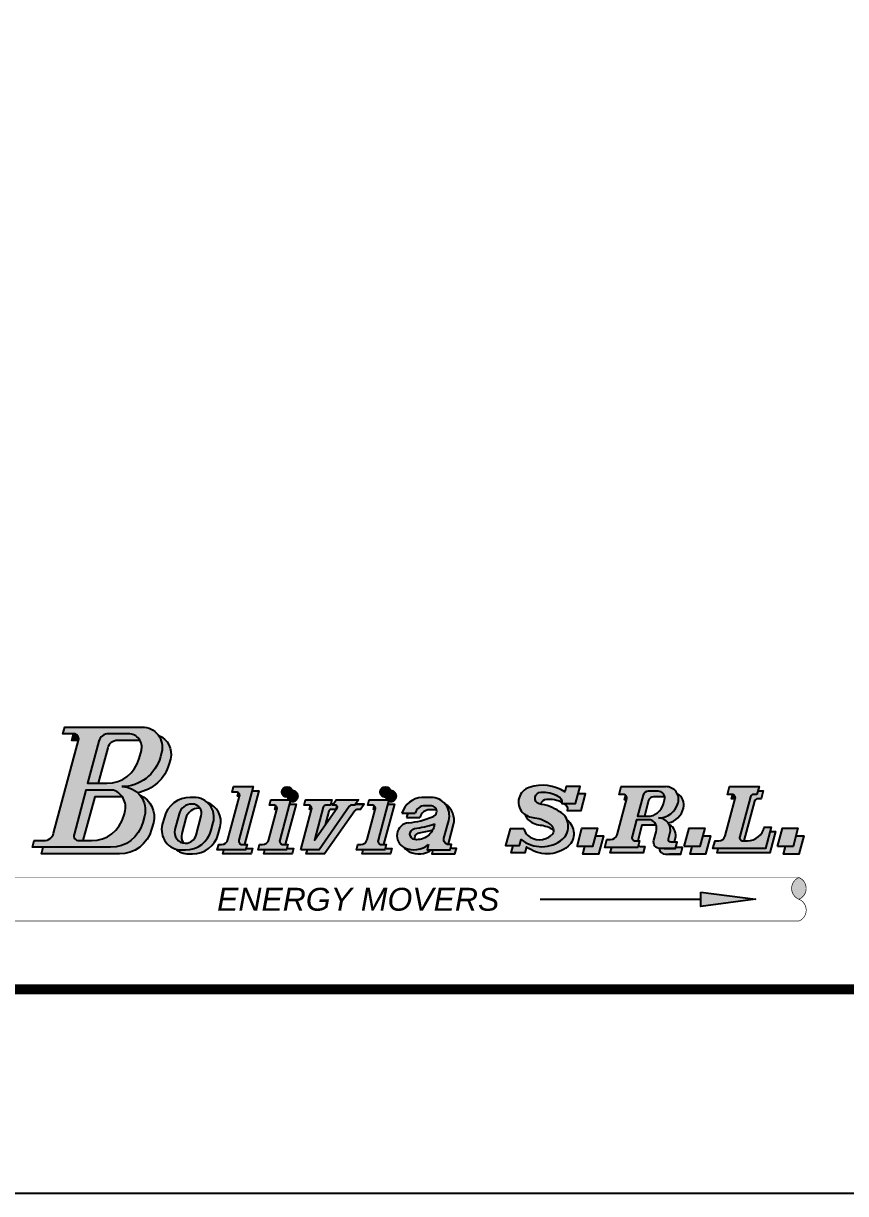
# Model space of a CAD drawing. Header units: millimetres. Extents: x 664.9 to 707.8, y 783.9 to 811.6.
# Drawn here: x 696.97 to 699.511, y 783.873 to 787.487 of the extents above; entities that cross this region are included whole.
import ezdxf
from ezdxf.enums import TextEntityAlignment as Align

# ---------------------------------------------------------------- set-up
doc = ezdxf.new("R2010")
doc.units = ezdxf.units.MM
doc.layers.add('Carimbo', color=7, linetype='Continuous')
doc.layers.add('LOG-IPE', color=7, linetype='Continuous')
doc.styles.add('ARIAL', font='ARIALI.TTF')

# ---------------------------------------------------------------- blocks, each defined once
blk = doc.blocks.new('LOGO-IPE_U')
at = {"layer": 'LOG-IPE'}
h = blk.add_hatch(color=90, dxfattribs=at)
h.paths.add_polyline_path([(0.14107, 0.06045, 0.493145), (0.13515, 0.06817), (0.11142, 0.06817), (0.11087, 0.06613), (0.11416, 0.06613, -0.493145), (0.11564, 0.0642), (0.10801, 0.03571, -0.339454), (0.10505, 0.03344), (0.10211, 0.03344), (0.10157, 0.0314), (0.12545, 0.0314, 0.339454), (0.13532, 0.03897), (0.13585, 0.04096, 0.476177), (0.12934, 0.04995), (0.12933, 0.04997, 0.328726), (0.14069, 0.05904)])
h.paths.add_polyline_path([(0.13422, 0.05855, -0.339244), (0.12436, 0.05098), (0.11844, 0.05098), (0.12189, 0.06386, -0.339454), (0.12485, 0.06613), (0.13092, 0.06613, -0.493145), (0.13487, 0.06098)], flags=16)
h.paths.add_polyline_path([(0.12968, 0.04161), (0.12952, 0.04101, -0.339454), (0.11965, 0.03344), (0.11574, 0.03344, -0.493145), (0.11426, 0.03537), (0.1179, 0.04893), (0.12632, 0.04893, -0.416909)], flags=16)
for color, points in [(170, [(0.11416, 0.06613), (0.11411, 0.06613), (0.11356, 0.06408), (0.11561, 0.06408), (0.11564, 0.0642, 0.493145)]), (170, [(0.12458, 0.06181, -0.339454), (0.12754, 0.06408), (0.13361, 0.06408, -0.055831), (0.13452, 0.06398, 0.27557), (0.13092, 0.06613), (0.12485, 0.06613, 0.339454), (0.12189, 0.06386), (0.11844, 0.05098), (0.12168, 0.05098)]), (170, [(0.14339, 0.057), (0.14376, 0.05841, 0.382842), (0.14006, 0.06571, -0.229929), (0.14107, 0.06045), (0.14069, 0.05904, -0.326295), (0.12944, 0.04997), (0.12947, 0.04994, -0.166948), (0.13374, 0.04811, 0.290078)]), (90, [(0.26779, 0.04485), (0.26916, 0.04996), (0.26493, 0.04996), (0.26451, 0.04839, 0.223634), (0.25362, 0.04973, 0.541811), (0.25147, 0.04211, 0.15485), (0.25521, 0.0404, -0.163551), (0.26018, 0.03826, -0.444926), (0.26042, 0.03509, -0.370473), (0.25303, 0.03512, -0.097322), (0.25195, 0.03702), (0.24772, 0.03702), (0.24635, 0.03191), (0.25058, 0.03191), (0.25108, 0.03379, 0.355446), (0.26383, 0.03392, 0.520767), (0.26281, 0.04239, 0.11212), (0.25666, 0.04468, -0.871728), (0.2572, 0.04824, -0.159009), (0.26239, 0.04705, -0.376058), (0.26356, 0.04485)]), (170, [(0.12814, 0.02936, 0.339454), (0.13801, 0.03693), (0.13854, 0.03891, 0.37121), (0.13449, 0.04732, -0.240678), (0.13585, 0.04096), (0.13532, 0.03897, -0.339454), (0.12545, 0.0314), (0.1048, 0.0314), (0.10426, 0.02936)]), (170, [(0.12059, 0.04689), (0.12899, 0.04689, 0.151903), (0.12632, 0.04893), (0.1179, 0.04893), (0.11426, 0.03537, 0.493145), (0.11574, 0.03344), (0.11698, 0.03344)]), (90, [(0.16911, 0.04996), (0.16308, 0.04996), (0.16264, 0.04832), (0.16395, 0.04832, -0.493145), (0.16494, 0.04704), (0.16138, 0.03377, -0.339454), (0.15941, 0.03226), (0.15854, 0.03226), (0.15811, 0.03062), (0.16678, 0.03062), (0.16721, 0.03226), (0.16569, 0.03226, -0.493145), (0.16471, 0.03354)]), (170, [(0.16494, 0.04706, 0.286396), (0.16461, 0.04808), (0.16433, 0.04706)]), (170, [(0.1708, 0.04869), (0.16877, 0.04869), (0.16471, 0.03354, 0.493145), (0.16569, 0.03226), (0.16639, 0.03226)]), (90, [(0.18113, 0.04833, 1), (0.17789, 0.04833, 1)]), (90, [(0.21123, 0.04832, 1), (0.20797, 0.04832, 1)]), (170, [(0.25889, 0.04603, -0.142788), (0.2636, 0.04511, 0.337248), (0.26239, 0.04705, 0.159009), (0.2572, 0.04824, 0.871728), (0.25666, 0.04468, -0.007428), (0.25709, 0.04461, -0.35511)]), (170, [(0.26407, 0.04485, -0.000483), (0.26408, 0.04484, -0.376058), (0.26525, 0.04265), (0.26948, 0.04265), (0.27085, 0.04775), (0.26857, 0.04775), (0.26779, 0.04485)]), (170, [(0.28313, 0.04732), (0.28275, 0.0459), (0.28332, 0.0459), (0.28343, 0.0463, 0.281337)]), (170, [(0.28674, 0.04089), (0.28883, 0.04089), (0.29012, 0.04571, -0.339454), (0.29162, 0.04685), (0.29468, 0.04685, -0.047573), (0.29507, 0.04682, 0.365949), (0.29304, 0.04854), (0.28997, 0.04854, 0.339454), (0.28848, 0.04739)]), (170, [(0.30081, 0.04339, 0.349145), (0.29889, 0.04782, -0.191729), (0.29914, 0.04496, -0.336972), (0.29321, 0.04037, -0.243221), (0.29616, 0.03884, 0.284028)]), (90, [(0.32128, 0.04683, -0.339454), (0.32227, 0.04759), (0.32329, 0.04759), (0.32393, 0.04996), (0.3149, 0.04996), (0.31427, 0.04759), (0.31566, 0.04759, -0.493145), (0.31665, 0.0463), (0.31359, 0.0349, -0.339454), (0.31162, 0.03339), (0.31046, 0.03339), (0.30983, 0.03101), (0.32593, 0.03101), (0.32769, 0.0376), (0.32553, 0.0376, -0.356394), (0.32038, 0.03339), (0.31901, 0.03339, -0.493145), (0.31802, 0.03467)]), (170, [(0.31555, 0.04628), (0.31664, 0.04628), (0.31665, 0.0463, 0.423864), (0.31589, 0.04756)]), (170, [(0.31802, 0.03467, 0.493145), (0.31901, 0.03339), (0.31931, 0.03339), (0.32256, 0.04552, -0.339454), (0.32355, 0.04628), (0.32458, 0.04628), (0.32521, 0.04865), (0.32358, 0.04865), (0.32329, 0.04759), (0.32227, 0.04759, 0.339454), (0.32128, 0.04683)]), (170, [(0.14851, 0.04034, -0.339454), (0.15246, 0.04337), (0.15256, 0.04337, -0.023409), (0.15283, 0.04336, 0.251205), (0.15045, 0.04464), (0.15035, 0.04464, 0.339454), (0.1464, 0.04161), (0.14512, 0.03684, 0.444726), (0.1478, 0.03271, -0.232373), (0.14724, 0.03558)]), (170, [(0.14838, 0.03062), (0.14721, 0.03062, -0.084349), (0.14519, 0.03097, 0.18752), (0.14933, 0.02936), (0.15049, 0.02936, 0.339454), (0.15839, 0.03541), (0.159, 0.0377, 0.392471), (0.1551, 0.04507, -0.279755), (0.15689, 0.03896), (0.15627, 0.03668, -0.339454)]), (90, [(0.18056, 0.04592), (0.17453, 0.04592), (0.17409, 0.04428), (0.17541, 0.04428, -0.493145), (0.17639, 0.043), (0.17392, 0.03377, -0.339454), (0.17195, 0.03226), (0.17108, 0.03226), (0.17064, 0.03062), (0.17931, 0.03062), (0.17975, 0.03226), (0.17823, 0.03226, -0.493145), (0.17724, 0.03354)]), (170, [(0.17606, 0.04405), (0.17578, 0.04302), (0.1764, 0.04302, 0.286396)]), (170, [(0.17724, 0.03354, 0.493145), (0.17823, 0.03226), (0.17893, 0.03226), (0.18225, 0.04465), (0.18022, 0.04465)]), (90, [(0.19853, 0.04385, -0.244698), (0.19937, 0.04428), (0.20021, 0.04428), (0.20135, 0.04592), (0.19451, 0.04592), (0.19337, 0.04428), (0.19437, 0.04428, -0.606815), (0.19479, 0.04348), (0.18783, 0.03354), (0.19054, 0.04368, -0.339454), (0.19133, 0.04428), (0.19276, 0.04428), (0.19319, 0.04592), (0.18512, 0.04592), (0.18468, 0.04428), (0.18599, 0.04428, -0.493145), (0.18698, 0.043), (0.18366, 0.03062), (0.18927, 0.03062)]), (170, [(0.20023, 0.04258, -0.244698), (0.20106, 0.04302), (0.2019, 0.04302), (0.20305, 0.04465), (0.20047, 0.04465), (0.20021, 0.04428), (0.19937, 0.04428, 0.244698), (0.19853, 0.04385), (0.18927, 0.03062), (0.18569, 0.03062), (0.18535, 0.02936), (0.19096, 0.02936)]), (170, [(0.18664, 0.04405), (0.18637, 0.04302), (0.18698, 0.04302, 0.286396)]), (170, [(0.19223, 0.04241, -0.339454), (0.19302, 0.04302), (0.19445, 0.04302), (0.19474, 0.04412, 0.210397), (0.19437, 0.04428), (0.19337, 0.04428), (0.19363, 0.04465), (0.19286, 0.04465), (0.19276, 0.04428), (0.19133, 0.04428, 0.339454), (0.19054, 0.04368), (0.18783, 0.03354), (0.19112, 0.03824)]), (90, [(0.20401, 0.03377, -0.339454), (0.20204, 0.03226), (0.20117, 0.03226), (0.20073, 0.03062), (0.20941, 0.03062), (0.20984, 0.03226), (0.20832, 0.03226, -0.493145), (0.20734, 0.03354), (0.21065, 0.04592), (0.20462, 0.04592), (0.20419, 0.04428), (0.2055, 0.04428, -0.493145), (0.20649, 0.043)]), (170, [(0.20615, 0.04405), (0.20588, 0.04302), (0.20649, 0.04302, 0.286396)]), (170, [(0.20734, 0.03354, 0.493145), (0.20832, 0.03226), (0.20902, 0.03226), (0.21234, 0.04465), (0.21031, 0.04465)]), (170, [(0.22308, 0.04286), (0.22486, 0.04286, -0.05215), (0.22523, 0.04285, 0.357863), (0.22341, 0.04413), (0.22163, 0.04413, 0.342023), (0.21866, 0.04183), (0.21658, 0.04183, 0.04858), (0.21602, 0.04056), (0.22011, 0.04056, -0.342023)]), (170, [(0.23041, 0.03834, 0.333436), (0.22789, 0.0446, -0.240256), (0.22896, 0.03961), (0.2275, 0.03418, 0.481266), (0.22893, 0.03226, -0.109516), (0.22895, 0.03292)]), (170, [(0.25108, 0.03379), (0.25058, 0.03191), (0.24863, 0.03191), (0.24804, 0.02971), (0.25227, 0.02971), (0.25277, 0.03159, 0.355446), (0.26552, 0.03172, 0.47244), (0.26518, 0.03975, -0.316282), (0.26383, 0.03392, -0.355446)]), (170, [(0.261, 0.03673, 0.2113), (0.26018, 0.03826, 0.163551), (0.25521, 0.0404, -0.118203), (0.25224, 0.0415, 0.098637), (0.25316, 0.0399, 0.15485), (0.2569, 0.03819, -0.130327)]), (170, [(0.2881, 0.03817), (0.29241, 0.03817, 0.218615), (0.29071, 0.03985), (0.28646, 0.03985), (0.28507, 0.03466, 0.493145), (0.28605, 0.03337), (0.28682, 0.03337)]), (170, [(0.21843, 0.03711, 0.842105), (0.21856, 0.03376, 0.001269), (0.21859, 0.03376, -0.42627), (0.21988, 0.03584, 0.02651), (0.22401, 0.0367, 0.089602), (0.22457, 0.03854, -0.039602)]), (90, [(0.26823, 0.03165), (0.273, 0.03165), (0.27449, 0.03726), (0.26973, 0.03726)]), (170, [(0.29828, 0.03395, 0.371362), (0.29647, 0.03831, -0.192006), (0.29663, 0.03564), (0.2962, 0.03401, 0.493145), (0.29699, 0.03298), (0.29802, 0.03298)]), (90, [(0.30104, 0.03165), (0.3058, 0.03165), (0.3073, 0.03726), (0.30253, 0.03726)]), (170, [(0.32721, 0.02971), (0.32897, 0.03629), (0.32734, 0.03629), (0.32593, 0.03101), (0.31146, 0.03101), (0.31111, 0.02971)]), (90, [(0.32959, 0.03165), (0.33435, 0.03165), (0.33585, 0.03726), (0.33108, 0.03726)]), (170, [(0.22372, 0.03062), (0.22232, 0.03062), (0.22276, 0.03226, -0.286292), (0.21544, 0.03129, -0.011703), (0.21527, 0.03137, 0.133429), (0.21689, 0.03002, 0.262598)]), (170, [(0.27628, 0.03493), (0.27387, 0.03493), (0.273, 0.03165), (0.27065, 0.03165), (0.27002, 0.02931), (0.27479, 0.02931)]), (170, [(0.30759, 0.02931), (0.30909, 0.03493), (0.30667, 0.03493), (0.3058, 0.03165), (0.30345, 0.03165), (0.30283, 0.02931)]), (170, [(0.33614, 0.02931), (0.33764, 0.03493), (0.33522, 0.03493), (0.33435, 0.03165), (0.332, 0.03165), (0.33138, 0.02931)]), (170, [(0.16847, 0.02936), (0.16891, 0.03099), (0.16739, 0.03099, -0.122387), (0.16691, 0.03111), (0.16678, 0.03062), (0.16014, 0.03062), (0.1598, 0.02936)]), (170, [(0.181, 0.02936), (0.18144, 0.03099), (0.17992, 0.03099, -0.122387), (0.17944, 0.03111), (0.17931, 0.03062), (0.17267, 0.03062), (0.17233, 0.02936)]), (170, [(0.20277, 0.03062), (0.20243, 0.02936), (0.2111, 0.02936), (0.21154, 0.03099), (0.21001, 0.03099, -0.122387), (0.20954, 0.03111), (0.20941, 0.03062)]), (170, [(0.22411, 0.03062), (0.22377, 0.02936), (0.23086, 0.02936), (0.2313, 0.03099), (0.23043, 0.03099, -0.149502), (0.22958, 0.03125), (0.22941, 0.03062)]), (170, [(0.28846, 0.02971), (0.28899, 0.03169), (0.2877, 0.03169, -0.198541), (0.28698, 0.03199), (0.28682, 0.03139), (0.27886, 0.03139), (0.27841, 0.02971)]), (170, [(0.30002, 0.02932), (0.30055, 0.0313), (0.29846, 0.0313), (0.29838, 0.031), (0.29486, 0.031), (0.29369, 0.031, -0.04583), (0.29332, 0.03103, 0.367922), (0.29534, 0.02932)])]:
    blk.add_hatch(color=color, dxfattribs=at).paths.add_polyline_path(points)
h = blk.add_hatch(color=90, dxfattribs=at)
h.paths.add_polyline_path([(0.14191, 0.04062), (0.14129, 0.03834, 0.493145), (0.14721, 0.03062), (0.14838, 0.03062, 0.339454), (0.15627, 0.03668), (0.15689, 0.03896, 0.493145), (0.15097, 0.04668), (0.1498, 0.04668, 0.339454)])
h.paths.add_polyline_path([(0.15035, 0.04464), (0.15045, 0.04464, -0.493145), (0.15321, 0.04104), (0.15163, 0.03512, -0.339454), (0.14842, 0.03266), (0.14833, 0.03266, -0.493145), (0.14512, 0.03684), (0.1464, 0.04161, -0.339454)], flags=16)
h = blk.add_hatch(color=170, dxfattribs=at)
edge = h.paths.add_edge_path()
edge.add_arc((0.18123, 0.0471), 0.00168, 243.6036, 247.224)
edge.add_arc((0.1812, 0.04703), 0.00161, 247.224, 253.01)
edge.add_arc((0.18121, 0.04704), 0.00162, 253.01, 258.7709)
edge.add_arc((0.18121, 0.04709), 0.00166, 258.7709, 264.3574)
edge.add_arc((0.18121, 0.04703), 0.0016, 264.3574, 270.0455)
edge.add_arc((0.18121, 0.04709), 0.00166, 270.0455, 275.5137)
edge.add_arc((0.18121, 0.04702), 0.0016, 275.5137, 281.0953)
edge.add_arc((0.18121, 0.04704), 0.00162, 281.0953, 286.6733)
edge.add_arc((0.18117, 0.04717), 0.00176, 286.6733, 292.0232)
edge.add_arc((0.18121, 0.04708), 0.00165, 292.0232, 297.5615)
edge.add_arc((0.18125, 0.047), 0.00156, 297.5615, 303.254)
edge.add_arc((0.18129, 0.04694), 0.00149, 303.254, 309.3666)
edge.add_arc((0.18119, 0.04706), 0.00165, 309.3666, 315.1869)
edge.add_arc((0.18116, 0.04709), 0.00169, 315.1869, 320.6507)
edge.add_arc((0.18114, 0.04711), 0.00172, 320.6507, 326.0674)
edge.add_arc((0.18116, 0.04709), 0.00169, 326.0674, 331.7979)
edge.add_arc((0.18137, 0.04698), 0.00146, 331.7979, 337.9739)
edge.add_arc((0.18127, 0.04702), 0.00156, 337.9739, 343.6753)
edge.add_arc((0.18106, 0.04708), 0.00178, 343.6753, 349.0103)
edge.add_arc((0.18099, 0.0471), 0.00186, 349.0103, 354.1231)
edge.add_arc((0.18129, 0.04706), 0.00155, 354.1231, 359.7162)
edge.add_arc((0.18135, 0.04706), 0.0015, 359.7162, 365.6432)
edge.add_arc((0.18119, 0.04705), 0.00165, 5.6432, 11.2792)
edge.add_arc((0.18119, 0.04705), 0.00166, 11.2792, 16.7159)
edge.add_arc((0.1812, 0.04705), 0.00164, 16.7159, 22.1699)
edge.add_arc((0.18123, 0.04706), 0.00161, 22.1699, 27.9536)
edge.add_arc((0.1812, 0.04705), 0.00164, 27.9536, 33.6822)
edge.add_arc((0.18121, 0.04706), 0.00163, 33.6822, 39.2292)
edge.add_arc((0.1812, 0.04705), 0.00164, 39.2292, 44.7503)
edge.add_arc((0.18122, 0.04706), 0.00162, 44.7503, 50.4855)
edge.add_arc((0.1812, 0.04705), 0.00164, 50.4855, 56.1822)
edge.add_arc((0.18121, 0.04706), 0.00163, 56.1822, 61.8478)
edge.add_arc((0.18121, 0.04706), 0.00163, 61.8478, 67.517)
edge.add_arc((0.18121, 0.04705), 0.00164, 67.517, 73.1727)
edge.add_arc((0.18121, 0.04706), 0.00163, 73.1727, 78.8467)
edge.add_arc((0.18121, 0.04705), 0.00163, 78.8467, 84.451)
edge.add_arc((0.18121, 0.04706), 0.00163, 84.451, 90.066)
edge.add_arc((0.18121, 0.04704), 0.00165, 90.066, 93.5111)
edge.add_arc((0.1795, 0.04831), 0.00166, 11.2792, 12.9473, ccw=False)
edge.add_arc((0.1795, 0.04831), 0.00165, 5.6432, 11.2792, ccw=False)
edge.add_arc((0.17965, 0.04833), 0.0015, -0.2838, 5.6432, ccw=False)
edge.add_arc((0.1796, 0.04833), 0.00155, 354.1231, 359.7162, ccw=False)
edge.add_arc((0.17929, 0.04836), 0.00186, 349.0103, 354.1231, ccw=False)
edge.add_arc((0.17937, 0.04835), 0.00178, 343.6753, 349.0103, ccw=False)
edge.add_arc((0.17958, 0.04828), 0.00156, 337.9739, 343.6753, ccw=False)
edge.add_arc((0.17968, 0.04825), 0.00146, 331.7979, 337.9739, ccw=False)
edge.add_arc((0.17947, 0.04836), 0.00169, 326.0674, 331.7979, ccw=False)
edge.add_arc((0.17944, 0.04837), 0.00172, 320.6507, 326.0674, ccw=False)
edge.add_arc((0.17947, 0.04835), 0.00169, 315.1869, 320.6507, ccw=False)
edge.add_arc((0.1795, 0.04832), 0.00165, 309.3666, 315.1869, ccw=False)
edge.add_arc((0.1796, 0.0482), 0.00149, 303.254, 309.3666, ccw=False)
edge.add_arc((0.17956, 0.04826), 0.00156, 297.5615, 303.254, ccw=False)
edge.add_arc((0.17952, 0.04834), 0.00165, 292.0232, 297.5615, ccw=False)
edge.add_arc((0.17948, 0.04844), 0.00176, 286.6733, 292.0232, ccw=False)
edge.add_arc((0.17952, 0.0483), 0.00162, 281.0953, 286.6733, ccw=False)
edge.add_arc((0.17952, 0.04828), 0.0016, 275.5137, 281.0953, ccw=False)
edge.add_arc((0.17952, 0.04835), 0.00166, 273.5121, 275.5137, ccw=False)
edge.add_arc((0.18121, 0.04706), 0.00164, 192.9225, 196.877)
edge.add_arc((0.18122, 0.04706), 0.00165, 196.877, 202.3926)
edge.add_arc((0.1812, 0.04705), 0.00162, 202.3926, 208.1136)
edge.add_arc((0.1812, 0.04705), 0.00162, 208.1136, 213.8298)
edge.add_arc((0.18123, 0.04707), 0.00166, 213.8298, 219.521)
edge.add_arc((0.18118, 0.04702), 0.00159, 219.521, 224.1358)
edge.add_line((0.18004, 0.04592), (0.18057, 0.04592))
edge.add_line((0.18057, 0.04592), (0.18048, 0.04559))
h = blk.add_hatch(color=170, dxfattribs=at)
edge = h.paths.add_edge_path()
edge.add_arc((0.21132, 0.0471), 0.00168, 243.6036, 247.224)
edge.add_arc((0.21129, 0.04703), 0.00161, 247.224, 253.01)
edge.add_arc((0.2113, 0.04704), 0.00162, 253.01, 258.7709)
edge.add_arc((0.21131, 0.04709), 0.00166, 258.7709, 264.3574)
edge.add_arc((0.2113, 0.04703), 0.0016, 264.3574, 270.0455)
edge.add_arc((0.2113, 0.04709), 0.00166, 270.0455, 275.5137)
edge.add_arc((0.21131, 0.04702), 0.0016, 275.5137, 281.0953)
edge.add_arc((0.2113, 0.04704), 0.00162, 281.0953, 286.6733)
edge.add_arc((0.21126, 0.04717), 0.00176, 286.6733, 292.0232)
edge.add_arc((0.2113, 0.04708), 0.00165, 292.0232, 297.5615)
edge.add_arc((0.21134, 0.047), 0.00156, 297.5615, 303.254)
edge.add_arc((0.21138, 0.04694), 0.00149, 303.254, 309.3666)
edge.add_arc((0.21129, 0.04706), 0.00165, 309.3666, 315.1869)
edge.add_arc((0.21125, 0.04709), 0.00169, 315.1869, 320.6507)
edge.add_arc((0.21123, 0.04711), 0.00172, 320.6507, 326.0674)
edge.add_arc((0.21126, 0.04709), 0.00169, 326.0674, 331.7979)
edge.add_arc((0.21146, 0.04698), 0.00146, 331.7979, 337.9739)
edge.add_arc((0.21137, 0.04702), 0.00156, 337.9739, 343.6753)
edge.add_arc((0.21115, 0.04708), 0.00178, 343.6753, 349.0103)
edge.add_arc((0.21108, 0.0471), 0.00186, 349.0103, 354.1231)
edge.add_arc((0.21138, 0.04706), 0.00155, 354.1231, 359.7162)
edge.add_arc((0.21144, 0.04706), 0.0015, 359.7162, 365.6432)
edge.add_arc((0.21128, 0.04705), 0.00165, 5.6432, 11.2792)
edge.add_arc((0.21128, 0.04705), 0.00166, 11.2792, 16.7159)
edge.add_arc((0.21129, 0.04705), 0.00164, 16.7159, 22.1699)
edge.add_arc((0.21132, 0.04706), 0.00161, 22.1699, 27.9536)
edge.add_arc((0.2113, 0.04705), 0.00164, 27.9536, 33.6822)
edge.add_arc((0.21131, 0.04706), 0.00163, 33.6822, 39.2292)
edge.add_arc((0.2113, 0.04705), 0.00164, 39.2292, 44.7503)
edge.add_arc((0.21131, 0.04706), 0.00162, 44.7503, 50.4855)
edge.add_arc((0.2113, 0.04705), 0.00164, 50.4855, 56.1822)
edge.add_arc((0.2113, 0.04706), 0.00163, 56.1822, 61.8478)
edge.add_arc((0.21131, 0.04706), 0.00163, 61.8478, 67.517)
edge.add_arc((0.2113, 0.04705), 0.00164, 67.517, 73.1727)
edge.add_arc((0.2113, 0.04706), 0.00163, 73.1727, 78.8467)
edge.add_arc((0.2113, 0.04705), 0.00163, 78.8467, 84.451)
edge.add_arc((0.2113, 0.04706), 0.00163, 84.451, 90.066)
edge.add_arc((0.2113, 0.04704), 0.00165, 90.066, 93.5111)
edge.add_arc((0.20959, 0.04831), 0.00166, 11.2792, 12.9473, ccw=False)
edge.add_arc((0.20959, 0.04831), 0.00165, 5.6432, 11.2792, ccw=False)
edge.add_arc((0.20975, 0.04833), 0.0015, -0.2838, 5.6432, ccw=False)
edge.add_arc((0.20969, 0.04833), 0.00155, 354.1231, 359.7162, ccw=False)
edge.add_arc((0.20939, 0.04836), 0.00186, 349.0103, 354.1231, ccw=False)
edge.add_arc((0.20946, 0.04835), 0.00178, 343.6753, 349.0103, ccw=False)
edge.add_arc((0.20967, 0.04828), 0.00156, 337.9739, 343.6753, ccw=False)
edge.add_arc((0.20977, 0.04825), 0.00146, 331.7979, 337.9739, ccw=False)
edge.add_arc((0.20956, 0.04836), 0.00169, 326.0674, 331.7979, ccw=False)
edge.add_arc((0.20954, 0.04837), 0.00172, 320.6507, 326.0674, ccw=False)
edge.add_arc((0.20956, 0.04835), 0.00169, 315.1869, 320.6507, ccw=False)
edge.add_arc((0.20959, 0.04832), 0.00165, 309.3666, 315.1869, ccw=False)
edge.add_arc((0.20969, 0.0482), 0.00149, 303.254, 309.3666, ccw=False)
edge.add_arc((0.20965, 0.04826), 0.00156, 297.5615, 303.254, ccw=False)
edge.add_arc((0.20961, 0.04834), 0.00165, 292.0232, 297.5615, ccw=False)
edge.add_arc((0.20957, 0.04844), 0.00176, 286.6733, 292.0232, ccw=False)
edge.add_arc((0.20961, 0.0483), 0.00162, 281.0953, 286.6733, ccw=False)
edge.add_arc((0.20962, 0.04828), 0.0016, 275.5137, 281.0953, ccw=False)
edge.add_arc((0.20961, 0.04835), 0.00166, 273.5121, 275.5137, ccw=False)
edge.add_arc((0.21131, 0.04706), 0.00164, 192.9225, 196.877)
edge.add_arc((0.21132, 0.04706), 0.00165, 196.877, 202.3926)
edge.add_arc((0.21129, 0.04705), 0.00162, 202.3926, 208.1136)
edge.add_arc((0.21129, 0.04705), 0.00162, 208.1136, 213.8298)
edge.add_arc((0.21133, 0.04707), 0.00166, 213.8298, 219.521)
edge.add_arc((0.21127, 0.04702), 0.00159, 219.521, 224.1358)
edge.add_line((0.21013, 0.04592), (0.21066, 0.04592))
edge.add_line((0.21066, 0.04592), (0.21058, 0.04559))
h = blk.add_hatch(color=90, dxfattribs=at)
h.paths.add_polyline_path([(0.22896, 0.03961, 0.493145), (0.22353, 0.04668), (0.22077, 0.04668, 0.300412), (0.21457, 0.04183), (0.21866, 0.04183), (0.21867, 0.04185, -0.339454), (0.22163, 0.04413), (0.22341, 0.04413, -0.491152), (0.22526, 0.04207, -0.243747), (0.22398, 0.04074, -0.081388), (0.21669, 0.03894, 0.763425), (0.21544, 0.03129, 0.286292), (0.22276, 0.03226), (0.22232, 0.03062), (0.22941, 0.03062), (0.22985, 0.03226), (0.22898, 0.03226, -0.493145), (0.2275, 0.03418)])
h.paths.add_polyline_path([(0.21856, 0.03376, -0.842105), (0.21843, 0.03711, 0.039602), (0.22457, 0.03854, -0.415058)], flags=16)
h = blk.add_hatch(color=90, dxfattribs=at)
h.paths.add_polyline_path([(0.28343, 0.0463), (0.28047, 0.03527, -0.339454), (0.2785, 0.03376), (0.2774, 0.03376), (0.27676, 0.03139), (0.28682, 0.03139), (0.28735, 0.03337), (0.28605, 0.03337, -0.493145), (0.28507, 0.03466), (0.28646, 0.03985), (0.29071, 0.03985, -0.416909), (0.29241, 0.03616), (0.29172, 0.03357, 0.493145), (0.29369, 0.031), (0.29838, 0.031), (0.29891, 0.03298), (0.29699, 0.03298, -0.493145), (0.2962, 0.03401), (0.29663, 0.03564, 0.509245), (0.29321, 0.04037, -0.002228), (0.29316, 0.04037, -0.003819), (0.29321, 0.04037, 0.336972), (0.29914, 0.04496, 0.502316), (0.29542, 0.04996), (0.28174, 0.04996), (0.2811, 0.04759), (0.28244, 0.04759, -0.493145)])
h.paths.add_polyline_path([(0.28848, 0.04739, -0.339454), (0.28997, 0.04854), (0.29304, 0.04854, -0.493145), (0.29503, 0.04594), (0.2947, 0.04471, -0.339244), (0.28972, 0.04089), (0.28674, 0.04089)], flags=16)
at = {"layer": 'LOG-IPE', "linetype": 'Continuous'}
for points in [[(0.33614, 0.01551, 0.669909), (0.33614, 0.02216, 0.669732)], [(0.30608, 0.01771), (0.30608, 0.01331), (0.32282, 0.01551)]]:
    blk.add_hatch(color=170, dxfattribs=at).paths.add_polyline_path(points)
at = {"layer": 'LOG-IPE', "color": 170}
for p, q in [((0.19363, 0.04465), (0.19286, 0.04465)), ((0.20305, 0.04465), (0.20047, 0.04465))]:
    blk.add_line(p, q, dxfattribs=at)
at = {"layer": 'LOG-IPE', "color": 170, "linetype": 'Continuous'}
blk.add_line((0.25696, 0.01551), (0.30608, 0.01551), dxfattribs=at)
at = {"layer": 'LOG-IPE', "color": 90}
for points in [[(0.12894, 0.04996, -0.493145), (0.13585, 0.04096), (0.13532, 0.03897, -0.339454), (0.12545, 0.0314), (0.10157, 0.0314), (0.10211, 0.03344), (0.10505, 0.03344, 0.339454), (0.10801, 0.03571), (0.11564, 0.0642, 0.493145), (0.11416, 0.06613), (0.11087, 0.06613), (0.11142, 0.06817), (0.13515, 0.06817, -0.493145), (0.14107, 0.06045), (0.14069, 0.05904, -0.339454), (0.12886, 0.04996)], [(0.26239, 0.04705, -0.376058), (0.26356, 0.04485), (0.26779, 0.04485), (0.26916, 0.04996), (0.26493, 0.04996), (0.26451, 0.04839, 0.223634), (0.25362, 0.04973, 0.541811), (0.25147, 0.04211, 0.541811)], [(0.12632, 0.04893), (0.1179, 0.04893), (0.11426, 0.03537, 0.493145), (0.11574, 0.03344), (0.11965, 0.03344, 0.339454), (0.12952, 0.04101), (0.12968, 0.04161, 0.416909), (0.12632, 0.04893)], [(0.22276, 0.03226), (0.22232, 0.03062), (0.22941, 0.03062), (0.22985, 0.03226), (0.22898, 0.03226, -0.493145), (0.2275, 0.03418), (0.22896, 0.03961, 0.493145), (0.22353, 0.04668), (0.22077, 0.04668, 0.300412), (0.21457, 0.04183, 0.300412)], [(0.26383, 0.03392, 0.520767), (0.26281, 0.04239, 0.11212), (0.25666, 0.04468, -0.871728), (0.2572, 0.04824, -0.159009), (0.26239, 0.04705)], [(0.29241, 0.03616, 0.416909), (0.29071, 0.03985), (0.28646, 0.03985), (0.28507, 0.03466, 0.493145), (0.28605, 0.03337), (0.28735, 0.03337), (0.28682, 0.03139), (0.27676, 0.03139), (0.2774, 0.03376), (0.2785, 0.03376, 0.339454), (0.28047, 0.03527), (0.28343, 0.0463, 0.493145), (0.28244, 0.04759), (0.2811, 0.04759), (0.28174, 0.04996), (0.29542, 0.04996)], [(0.29316, 0.04037, 0.339454), (0.29914, 0.04496, 0.502231), (0.29542, 0.04996, 0.493145)], [(0.22341, 0.04413), (0.22163, 0.04413, 0.339454), (0.21867, 0.04185, 0.339454)], [(0.22526, 0.04207, 0.491152), (0.22341, 0.04413, 0.491152)], [(0.21669, 0.03894, 0.081388), (0.22398, 0.04074, 0.081388)], [(0.22398, 0.04074, 0.243747), (0.22526, 0.04207, 0.243747)], [(0.25147, 0.04211, 0.15485), (0.25521, 0.0404, -0.163551), (0.26018, 0.03826, -0.444926), (0.26042, 0.03509)], [(0.29486, 0.031), (0.29838, 0.031), (0.29891, 0.03298), (0.29699, 0.03298, -0.493145), (0.2962, 0.03401), (0.29663, 0.03564, 0.514064), (0.29316, 0.04037, 0.514064)], [(0.21669, 0.03894, 0.763425), (0.21544, 0.03129, 0.763425)], [(0.22457, 0.03854, -0.415058), (0.21856, 0.03376, -0.842105), (0.21843, 0.03711, 0.039602), (0.22457, 0.03854, 0.039602)], [(0.25195, 0.03702), (0.24772, 0.03702), (0.24635, 0.03191), (0.25058, 0.03191), (0.25108, 0.03379, 0.355446), (0.26383, 0.03392)], [(0.25195, 0.03702, 0.097322), (0.25303, 0.03512, 0.097322)], [(0.29838, 0.031), (0.29369, 0.031, -0.493145), (0.29172, 0.03357), (0.29241, 0.03616)], [(0.21544, 0.03129, 0.286292), (0.22276, 0.03226, 0.286292)], [(0.25303, 0.03512, 0.370473), (0.26042, 0.03509, 0.370473)]]:
    blk.add_lwpolyline(points, format="xyb", dxfattribs=at)
at = {"layer": 'LOG-IPE', "color": 170}
for points in [[(0.11561, 0.06408), (0.11356, 0.06408), (0.11411, 0.06613), (0.11416, 0.06613, -0.493145)], [(0.14006, 0.06571, -0.382842), (0.14376, 0.05841), (0.14339, 0.057, -0.290078), (0.13374, 0.04811)], [(0.13452, 0.06398, 0.055831), (0.13361, 0.06408), (0.12754, 0.06408, 0.339454), (0.12458, 0.06181), (0.12168, 0.05098)], [(0.13449, 0.04732, -0.37121), (0.13854, 0.03891), (0.13801, 0.03693, -0.339454), (0.12814, 0.02936), (0.10426, 0.02936), (0.1048, 0.0314)], [(0.12901, 0.04689), (0.12059, 0.04689), (0.11698, 0.03344, 0.493145)], [(0.16877, 0.04869), (0.1708, 0.04869), (0.1664, 0.03228, 0.005261), (0.16639, 0.03226)], [(0.17961, 0.04669, 0.017256), (0.17963, 0.04658, 0.024071), (0.17969, 0.04643, 0.024968), (0.17976, 0.04628, 0.024947), (0.17984, 0.04615, 0.024838), (0.17994, 0.04601, 0.020138), (0.18002, 0.04592)], [(0.18047, 0.04559, 0.015798), (0.18057, 0.04555, 0.025252), (0.18072, 0.04549, 0.025142), (0.18088, 0.04545, 0.02438), (0.18104, 0.04543, 0.024824), (0.1812, 0.04542, 0.023864), (0.18136, 0.04543, 0.024359), (0.18151, 0.04545, 0.024343), (0.18166, 0.04549, 0.023348), (0.18182, 0.04554, 0.02417), (0.18196, 0.04561, 0.024843), (0.1821, 0.04569, 0.026678), (0.18222, 0.04578, 0.025402), (0.18235, 0.0459, 0.023845), (0.18246, 0.04602, 0.023639), (0.18255, 0.04615, 0.025009), (0.18264, 0.04629, 0.026954), (0.18271, 0.04643, 0.024882), (0.18276, 0.04658, 0.023282), (0.1828, 0.04674, 0.022312), (0.18282, 0.0469, 0.024409), (0.18283, 0.04706, 0.025867), (0.18282, 0.04721, 0.024597), (0.1828, 0.04737, 0.023726), (0.18276, 0.04752, 0.023802), (0.18271, 0.04767, 0.025241), (0.18264, 0.04782, 0.025001), (0.18256, 0.04796, 0.024208), (0.18246, 0.04809, 0.024095), (0.18236, 0.0482, 0.02503), (0.18224, 0.04831, 0.024862), (0.18211, 0.04841, 0.024726), (0.18197, 0.04849, 0.024742), (0.18182, 0.04856, 0.024683), (0.18167, 0.04862, 0.024763), (0.18151, 0.04866, 0.024458), (0.18135, 0.04868, 0.024505), (0.1812, 0.04869, 0.015033), (0.1811, 0.04868, 0.015033)], [(0.2097, 0.04669, 0.017256), (0.20973, 0.04658, 0.024071), (0.20978, 0.04643, 0.024968), (0.20985, 0.04628, 0.024947), (0.20993, 0.04615, 0.024838), (0.21003, 0.04601, 0.020138), (0.21012, 0.04592)], [(0.21056, 0.04559, 0.015798), (0.21066, 0.04555, 0.025252), (0.21081, 0.04549, 0.025142), (0.21097, 0.04545, 0.02438), (0.21113, 0.04543, 0.024824), (0.21129, 0.04542, 0.023864), (0.21145, 0.04543, 0.024359), (0.2116, 0.04545, 0.024343), (0.21176, 0.04549, 0.023348), (0.21191, 0.04554, 0.02417), (0.21206, 0.04561, 0.024843), (0.21219, 0.04569, 0.026678), (0.21232, 0.04578, 0.025402), (0.21244, 0.0459, 0.023845), (0.21255, 0.04602, 0.023639), (0.21265, 0.04615, 0.025009), (0.21273, 0.04629, 0.026954), (0.2128, 0.04643, 0.024882), (0.21285, 0.04658, 0.023282), (0.21289, 0.04674, 0.022312), (0.21292, 0.0469, 0.024409), (0.21292, 0.04706, 0.025867), (0.21292, 0.04721, 0.024597), (0.21289, 0.04737, 0.023726), (0.21285, 0.04752, 0.023802), (0.2128, 0.04767, 0.025241), (0.21273, 0.04782, 0.025001), (0.21265, 0.04796, 0.024208), (0.21256, 0.04809, 0.024095), (0.21245, 0.0482, 0.02503), (0.21233, 0.04831, 0.024862), (0.2122, 0.04841, 0.024726), (0.21206, 0.04849, 0.024742), (0.21192, 0.04856, 0.024683), (0.21176, 0.04862, 0.024763), (0.21161, 0.04866, 0.024458), (0.21145, 0.04868, 0.024505), (0.21129, 0.04869, 0.015033), (0.21119, 0.04868, 0.015033)], [(0.26408, 0.04484, -0.376058), (0.26525, 0.04265), (0.26948, 0.04265), (0.27085, 0.04775), (0.26857, 0.04775)], [(0.29468, 0.04685), (0.29162, 0.04685, 0.339454), (0.29012, 0.04571), (0.28883, 0.04089)], [(0.29507, 0.04682, 0.047573), (0.29468, 0.04685)], [(0.30081, 0.04339, 0.349175), (0.29889, 0.04782, 0.349175)], [(0.32358, 0.04865), (0.32521, 0.04865), (0.32458, 0.04628), (0.32355, 0.04628, 0.339454), (0.32256, 0.04552), (0.31931, 0.03339, 0.493145)], [(0.14519, 0.03097, 0.18752), (0.14933, 0.02936), (0.15049, 0.02936, 0.339454), (0.15839, 0.03541), (0.159, 0.0377, 0.392471), (0.1551, 0.04507)], [(0.15283, 0.04336, 0.023409), (0.15256, 0.04337), (0.15246, 0.04337, 0.339454), (0.14851, 0.04034), (0.14724, 0.03558, 0.232373), (0.1478, 0.03271)], [(0.18022, 0.04465), (0.18225, 0.04465), (0.17893, 0.03226, 0.493145)], [(0.20047, 0.04465), (0.20305, 0.04465), (0.2019, 0.04302), (0.20106, 0.04302, 0.244698), (0.20023, 0.04258), (0.19096, 0.02936), (0.18535, 0.02936), (0.18569, 0.03062, 0.493145)], [(0.19474, 0.04412), (0.19445, 0.04302), (0.19302, 0.04302, 0.339454), (0.19223, 0.04241), (0.19112, 0.03824)], [(0.21031, 0.04465), (0.21234, 0.04465), (0.20902, 0.03226, 0.493145)], [(0.22893, 0.03226, -0.109516), (0.22895, 0.03292), (0.23041, 0.03834, 0.333436), (0.22789, 0.0446)], [(0.2636, 0.04511, 0.142788), (0.25889, 0.04603, 0.35511), (0.25709, 0.04461, 0.35511)], [(0.26408, 0.04484, 0.000483), (0.26407, 0.04485, 0.000483)], [(0.29616, 0.03884, 0.284028), (0.30081, 0.04339, 0.284028)], [(0.21658, 0.04183, 0.04858), (0.21602, 0.04056, 0.300412)], [(0.22308, 0.04286, 0.342023), (0.22011, 0.04056, 0.342023)], [(0.22523, 0.04285, 0.05215), (0.22486, 0.04286, 0.05215)], [(0.26518, 0.03975, -0.47244), (0.26552, 0.03172, -0.355446), (0.25277, 0.03159), (0.25227, 0.02971), (0.24804, 0.02971), (0.24863, 0.03191)], [(0.25224, 0.0415, 0.098637), (0.25316, 0.0399, 0.541811)], [(0.25316, 0.0399, 0.15485), (0.2569, 0.03819, -0.130327), (0.261, 0.03673)], [(0.21859, 0.03376, -0.42627), (0.21988, 0.03584, 0.02651), (0.22401, 0.0367, 0.039602)], [(0.29241, 0.03817), (0.2881, 0.03817), (0.28682, 0.03337, 0.493145)], [(0.29802, 0.03298), (0.29828, 0.03395, 0.371362), (0.29647, 0.03831, 0.371362)], [(0.16691, 0.03111, 0.122387), (0.16739, 0.03099), (0.16891, 0.03099), (0.16847, 0.02936), (0.1598, 0.02936), (0.16014, 0.03062)], [(0.17944, 0.03111, 0.122387), (0.17992, 0.03099), (0.18144, 0.03099), (0.181, 0.02936), (0.17233, 0.02936), (0.17267, 0.03062)], [(0.20954, 0.03111, 0.122387), (0.21001, 0.03099), (0.21154, 0.03099), (0.2111, 0.02936), (0.20243, 0.02936), (0.20277, 0.03062)], [(0.21527, 0.03137, 0.133429), (0.21689, 0.03002, 0.133429)], [(0.21689, 0.03002, 0.262598), (0.22372, 0.03062, 0.286292)], [(0.22411, 0.03062), (0.22377, 0.02936), (0.23086, 0.02936), (0.2313, 0.03099), (0.23043, 0.03099, -0.149502), (0.22958, 0.03125)], [(0.28698, 0.03199, 0.198541), (0.2877, 0.03169), (0.28899, 0.03169), (0.28846, 0.02971), (0.27841, 0.02971), (0.27886, 0.03139)], [(0.29332, 0.03103, 0.367922), (0.29534, 0.02932), (0.30002, 0.02932), (0.30055, 0.0313), (0.29846, 0.0313)]]:
    blk.add_lwpolyline(points, format="xyb", dxfattribs=at)
at = {"layer": 'LOG-IPE', "color": 90}
for points in [[(0.13422, 0.05855), (0.13487, 0.06098, 0.493145), (0.13092, 0.06613), (0.12485, 0.06613, 0.339454), (0.12189, 0.06386), (0.11844, 0.05098), (0.12435, 0.05098, 0.339454)], [(0.14191, 0.04062), (0.14129, 0.03834, 0.493145), (0.14721, 0.03062), (0.14838, 0.03062, 0.339454), (0.15627, 0.03668), (0.15689, 0.03896, 0.493145), (0.15097, 0.04668), (0.1498, 0.04668, 0.339454)], [(0.16569, 0.03226), (0.16721, 0.03226), (0.16678, 0.03062), (0.15811, 0.03062), (0.15854, 0.03226), (0.15941, 0.03226, 0.339454), (0.16138, 0.03377), (0.16494, 0.04704, 0.493145), (0.16395, 0.04832), (0.16264, 0.04832), (0.16308, 0.04996), (0.16911, 0.04996), (0.16471, 0.03354, 0.493145)], [(0.29304, 0.04854), (0.28997, 0.04854, 0.339454), (0.28848, 0.04739), (0.28674, 0.04089), (0.28972, 0.04089, 0.339454), (0.2947, 0.04471), (0.29503, 0.04594, 0.493145)], [(0.32329, 0.04759), (0.32227, 0.04759, 0.339454), (0.32128, 0.04683), (0.31802, 0.03467, 0.493145), (0.31901, 0.03339), (0.32038, 0.03339, 0.356394), (0.32553, 0.0376), (0.32769, 0.0376), (0.32593, 0.03101), (0.30983, 0.03101), (0.31046, 0.03339), (0.31162, 0.03339, 0.339454), (0.31359, 0.0349), (0.31665, 0.0463, 0.493145), (0.31566, 0.04759), (0.31427, 0.04759), (0.3149, 0.04996), (0.32393, 0.04996)], [(0.14833, 0.03266), (0.14842, 0.03266, 0.339454), (0.15163, 0.03512), (0.15321, 0.04104, 0.493145), (0.15045, 0.04464), (0.15035, 0.04464, 0.339454), (0.1464, 0.04161), (0.14512, 0.03684, 0.493145)], [(0.17724, 0.03354, 0.493145), (0.17823, 0.03226), (0.17975, 0.03226), (0.17931, 0.03062), (0.17064, 0.03062), (0.17108, 0.03226), (0.17195, 0.03226, 0.339454), (0.17392, 0.03377), (0.17639, 0.043, 0.493145), (0.17541, 0.04428), (0.17409, 0.04428), (0.17453, 0.04592), (0.18056, 0.04592)], [(0.18366, 0.03062), (0.18698, 0.043, 0.493145), (0.18599, 0.04428), (0.18468, 0.04428), (0.18512, 0.04592), (0.19319, 0.04592), (0.19276, 0.04428), (0.19133, 0.04428, 0.339454), (0.19054, 0.04368), (0.18783, 0.03354), (0.19479, 0.04348, 0.606815), (0.19437, 0.04428), (0.19337, 0.04428), (0.19451, 0.04592), (0.20135, 0.04592), (0.20021, 0.04428), (0.19937, 0.04428, 0.244698), (0.19853, 0.04385), (0.18927, 0.03062)], [(0.20734, 0.03354, 0.493145), (0.20832, 0.03226), (0.20984, 0.03226), (0.20941, 0.03062), (0.20073, 0.03062), (0.20117, 0.03226), (0.20204, 0.03226, 0.339454), (0.20401, 0.03377), (0.20649, 0.043, 0.493145), (0.2055, 0.04428), (0.20419, 0.04428), (0.20462, 0.04592), (0.21065, 0.04592)]]:
    blk.add_lwpolyline(points, format="xyb", close=True, dxfattribs=at)
at = {"layer": 'LOG-IPE', "color": 170}
for points in [[(0.16494, 0.04706), (0.16433, 0.04706), (0.16461, 0.04808)], [(0.22058, 0.04668), (0.22058, 0.04668)], [(0.22233, 0.04668), (0.22233, 0.04668)], [(0.28332, 0.0459), (0.28275, 0.0459), (0.28313, 0.04732)], [(0.31664, 0.04628), (0.31555, 0.04628), (0.31589, 0.04756)], [(0.1764, 0.04302), (0.17578, 0.04302), (0.17606, 0.04405)], [(0.18698, 0.04302), (0.18637, 0.04302), (0.18664, 0.04405)], [(0.20649, 0.04302), (0.20588, 0.04302), (0.20615, 0.04405)], [(0.21602, 0.04056), (0.22011, 0.04056)], [(0.22486, 0.04286), (0.22308, 0.04286)], [(0.32734, 0.03629), (0.32897, 0.03629), (0.32721, 0.02971), (0.31111, 0.02971), (0.31146, 0.03101)], [(0.27387, 0.03493), (0.27628, 0.03493), (0.27479, 0.02931), (0.27002, 0.02931), (0.27002, 0.02931), (0.27065, 0.03165)], [(0.30667, 0.03493), (0.30909, 0.03493), (0.30759, 0.02931), (0.30283, 0.02931), (0.30283, 0.02931), (0.30345, 0.03165)], [(0.33522, 0.03493), (0.33764, 0.03493), (0.33614, 0.02931), (0.33138, 0.02931), (0.33138, 0.02931), (0.332, 0.03165)], [(0.30002, 0.02932), (0.2965, 0.02932)]]:
    blk.add_lwpolyline(points, dxfattribs=at)
at = {"layer": 'LOG-IPE', "color": 90}
for points in [[(0.21457, 0.04183), (0.21866, 0.04183)], [(0.21867, 0.04185), (0.21866, 0.04183)]]:
    blk.add_lwpolyline(points, dxfattribs=at)
for points in [[(0.26823, 0.03165), (0.26973, 0.03726), (0.27449, 0.03726), (0.273, 0.03165), (0.26823, 0.03165)], [(0.30104, 0.03165), (0.30253, 0.03726), (0.3073, 0.03726), (0.3058, 0.03165), (0.30104, 0.03165)], [(0.32959, 0.03165), (0.33108, 0.03726), (0.33585, 0.03726), (0.33435, 0.03165), (0.32959, 0.03165)]]:
    blk.add_lwpolyline(points, close=True, dxfattribs=at)
at = {"layer": 'LOG-IPE', "color": 170, "linetype": 'Continuous', "const_width": 0.000202}
blk.add_lwpolyline([(0.06633, 0.00885), (0.33614, 0.00885, 0.669909), (0.33614, 0.01551, 0.669909), (0.33614, 0.02216, 0.669732), (0.33614, 0.01551)], format="xyb", dxfattribs=at)
at = {"layer": 'LOG-IPE', "color": 170, "linetype": 'Continuous', "const_width": 0.000101}
blk.add_lwpolyline([(0.06633, 0.02216), (0.33614, 0.02216)], dxfattribs=at)
at = {"layer": 'LOG-IPE', "color": 170, "linetype": 'Continuous'}
blk.add_lwpolyline([(0.30608, 0.01771), (0.32282, 0.01551), (0.30608, 0.01331)], close=True, dxfattribs=at)
at = {"layer": 'LOG-IPE', "color": 90}
for centre, radius in [((0.17951, 0.04833), 0.00162), ((0.2096, 0.04832), 0.00163)]:
    blk.add_circle(centre, radius, dxfattribs=at)
at = {"layer": 'LOG-IPE', "color": 170, "linetype": 'Continuous', "style": 'ARIAL'}
blk.add_text('ENERGY MOVERS', height=0.007, dxfattribs=at).set_placement((0.20124, 0.01551), align=Align.MIDDLE)

msp = doc.modelspace()

# ---------------------------------------------------------------- linework, layer by layer
at = {"layer": 'Carimbo', "color": 7}
msp.add_lwpolyline([(707.8338, 783.8728), (664.929, 783.8728), (664.929, 811.6347), (707.8338, 811.6347)], close=True, dxfattribs=at)
at = {"layer": 'Carimbo', "color": 7, "const_width": 0.0315}
msp.add_lwpolyline([(707.2029, 784.5038), (666.8219, 784.5038), (666.8219, 811.0038), (707.2029, 811.0038)], close=True, dxfattribs=at)

# ---------------------------------------------------------------- block references
at = {"xscale": 10.09523818959849, "yscale": 10.09523818959849, "zscale": 10.09523818959851}
msp.add_blockref('LOGO-IPE_U', (695.9728, 784.6252), dxfattribs=at)

doc.saveas('drawing.dxf')
